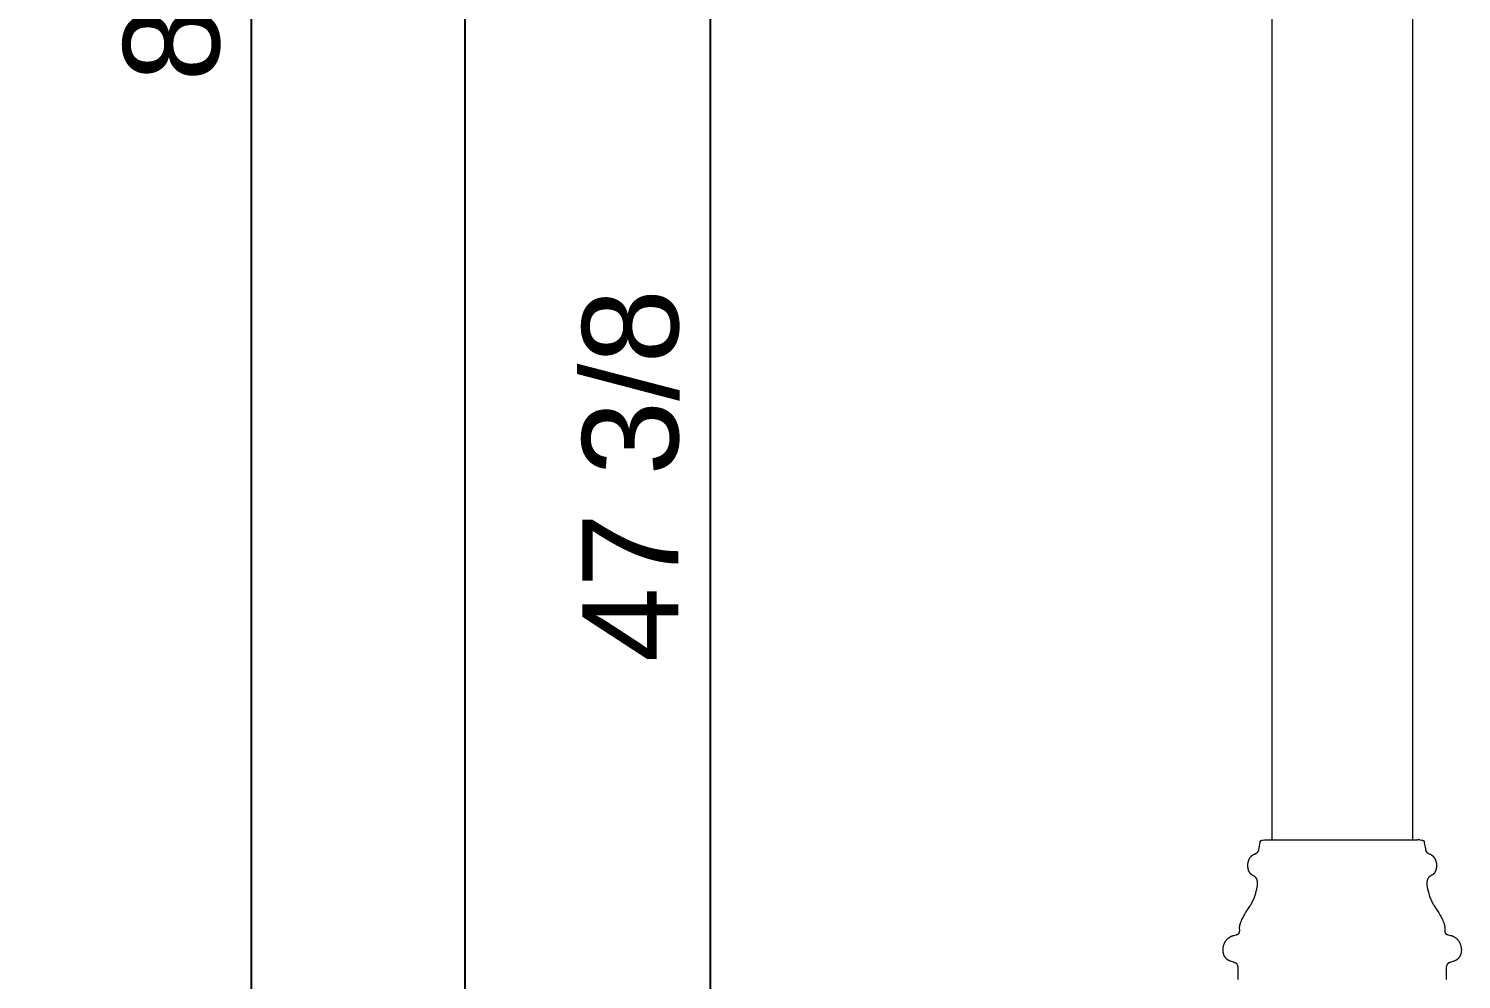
# Model space of a CAD drawing. Header units: inches. Extents: x -13 to 609, y -6 to 131.
# Drawn here: x -13.13 to 11.1, y 71.59 to 87.67 of the extents above; entities that cross this region are included whole.
import ezdxf

# ---------------------------------------------------------------- set-up
doc = ezdxf.new("R2010")
doc.units = ezdxf.units.IN
doc.header["$PDSIZE"] = -1
doc.layers.add('ZANO_R', color=7, linetype='Continuous', lineweight=0)
doc.styles.add('Arial', font='arial.ttf')
doc.styles.get("Standard").update_dxf_attribs({"font": 'ARIALUNI.TTF'})
doc.dimstyles.new('amerykanie', dxfattribs={"dimtxt": 50, "dimasz": 50, "dimexe": 0.5, "dimexo": 0.5, "dimgap": 1, "dimtad": 1, "dimdec": 0, "dimzin": 0, "dimlunit": 5, "dimtxsty": 'Standard', "dimcen": 0.09, "dimclrd": 1, "dimclre": 1, "dimclrt": 1, "dimazin": 0, "dimtfac": 1, "dimtdec": 0, "dimtmove": 0, "dimatfit": 3, "dimfxl": 1, "dimtzin": 0, "dimarcsym": 1})

# ---------------------------------------------------------------- blocks, each defined once
blk = doc.blocks.new('*D424')
at = {"layer": 'Defpoints', "color": 0}
for p in [(9.357, 130.6), (-9.363, 50.527), (4.164, 50.527)]:
    blk.add_point(p, dxfattribs=at)
at = {"layer": 'ZANO_R', "color": 1, "lineweight": -2}
for p, q in [((8.857, 130.6), (-9.863, 130.6)), ((-9.363, 129.6), (-9.363, 51.527)), ((3.664, 50.527), (-9.863, 50.527))]:
    blk.add_line(p, q, dxfattribs=at)
at = {"layer": 'ZANO_R', "color": 1}
for points in [[(-9.196, 129.6), (-9.53, 129.6), (-9.363, 130.6)], [(-9.53, 51.527), (-9.196, 51.527), (-9.363, 50.527)]]:
    blk.add_solid(points, dxfattribs=at)
at = {"layer": 'ZANO_R', "color": 1, "insert": (-10.703, 90.563), "char_height": 1.625, "attachment_point": 5, "rotation": 90, "style": 'Arial'}
blk.add_mtext('80 1/16', dxfattribs=at)
blk = doc.blocks.new('*D425')
at = {"layer": 'Defpoints', "color": 0}
for p in [(9.357, 130.6), (-5.749, 56.432), (7.314, 56.432)]:
    blk.add_point(p, dxfattribs=at)
at = {"layer": 'ZANO_R', "color": 1, "lineweight": -2}
for p, q in [((8.857, 130.6), (-6.249, 130.6)), ((-5.749, 129.6), (-5.749, 57.432)), ((6.814, 56.432), (-6.249, 56.432))]:
    blk.add_line(p, q, dxfattribs=at)
at = {"layer": 'ZANO_R', "color": 1}
for points in [[(-5.583, 129.6), (-5.916, 129.6), (-5.749, 130.6)], [(-5.916, 57.432), (-5.583, 57.432), (-5.749, 56.432)]]:
    blk.add_solid(points, dxfattribs=at)
at = {"layer": 'ZANO_R', "color": 1, "insert": (-7.09, 93.516), "char_height": 1.625, "attachment_point": 5, "rotation": 90, "style": 'Arial'}
blk.add_mtext('74 3/16', dxfattribs=at)
blk = doc.blocks.new('*D430')
at = {"layer": 'Defpoints', "color": 0}
for p in [(1.211, 103.795), (-1.601, 56.432), (7.257, 56.432)]:
    blk.add_point(p, dxfattribs=at)
at = {"layer": 'ZANO_R', "color": 1, "lineweight": -2}
for p, q in [((0.711, 103.795), (-2.101, 103.795)), ((-1.601, 102.795), (-1.601, 57.432)), ((6.757, 56.432), (-2.101, 56.432))]:
    blk.add_line(p, q, dxfattribs=at)
at = {"layer": 'ZANO_R', "color": 1}
for points in [[(-1.435, 102.795), (-1.768, 102.795), (-1.601, 103.795)], [(-1.768, 57.432), (-1.435, 57.432), (-1.601, 56.432)]]:
    blk.add_solid(points, dxfattribs=at)
at = {"layer": 'ZANO_R', "color": 1, "insert": (-2.942, 80.113), "char_height": 1.625, "attachment_point": 5, "rotation": 90, "style": 'Arial'}
blk.add_mtext('47 3/8', dxfattribs=at)

msp = doc.modelspace()

# ---------------------------------------------------------------- linework, layer by layer
at = {"layer": 'ZANO_R'}
for p, q in [((7.89838, 101.39293), (7.89838, 73.95198)), ((10.2724, 101.39293), (10.2724, 73.95198)), ((7.69549, 73.89001), (7.69646, 73.89691)), ((7.69646, 73.89691), (7.6974, 73.90538)), ((7.6974, 73.90538), (7.69853, 73.91827)), ((7.69853, 73.91827), (7.69875, 73.92035)), ((7.69875, 73.92035), (7.6989, 73.9214)), ((7.6989, 73.9214), (7.69908, 73.92246)), ((7.69908, 73.92246), (7.69918, 73.92299)), ((7.69918, 73.92299), (7.6993, 73.92352)), ((7.6993, 73.92352), (7.69942, 73.92404)), ((7.69942, 73.92404), (7.69956, 73.92457)), ((7.69956, 73.92457), (7.69971, 73.9251)), ((7.69971, 73.9251), (7.69987, 73.92562)), ((7.69987, 73.92562), (7.70005, 73.92614)), ((7.70005, 73.92614), (7.70024, 73.92666)), ((7.70024, 73.92666), (7.70045, 73.92717)), ((7.70045, 73.92717), (7.70067, 73.92768)), ((7.70067, 73.92768), (7.70091, 73.92819)), ((7.70091, 73.92819), (7.70117, 73.92869)), ((7.70117, 73.92869), (7.70145, 73.92918)), ((7.70145, 73.92918), (7.7016, 73.92943)), ((7.7016, 73.92943), (7.70175, 73.92968)), ((7.70175, 73.92968), (7.7019, 73.92992)), ((7.7019, 73.92992), (7.70207, 73.93016)), ((7.70207, 73.93016), (7.70223, 73.9304)), ((7.70223, 73.9304), (7.70241, 73.93064)), ((7.70241, 73.93064), (7.70258, 73.93088)), ((7.70258, 73.93088), (7.70277, 73.93111)), ((7.70277, 73.93111), (7.70296, 73.93134)), ((7.70296, 73.93134), (7.70315, 73.93157)), ((7.70315, 73.93157), (7.70335, 73.9318)), ((7.70335, 73.9318), (7.70356, 73.93203)), ((7.70356, 73.93203), (7.70377, 73.93226)), ((7.70377, 73.93226), (7.70399, 73.93248)), ((7.70399, 73.93248), (7.70432, 73.9328)), ((7.70432, 73.9328), (7.70466, 73.93311)), ((7.70466, 73.93311), (7.70502, 73.93342)), ((7.70502, 73.93342), (7.70539, 73.93373)), ((7.70539, 73.93373), (7.70577, 73.93403)), ((7.70577, 73.93403), (7.70617, 73.93432)), ((7.70617, 73.93432), (7.70657, 73.93461)), ((7.70657, 73.93461), (7.70699, 73.9349)), ((7.70699, 73.9349), (7.70742, 73.93518)), ((7.70742, 73.93518), (7.70786, 73.93546)), ((7.70786, 73.93546), (7.70877, 73.93601)), ((7.70877, 73.93601), (7.70972, 73.93653)), ((7.70972, 73.93653), (7.7107, 73.93704)), ((7.7107, 73.93704), (7.71172, 73.93753)), ((7.71172, 73.93753), (7.71276, 73.93801)), ((7.71276, 73.93801), (7.71383, 73.93847)), ((7.71383, 73.93847), (7.71492, 73.93892)), ((7.71492, 73.93892), (7.71715, 73.93976)), ((7.71715, 73.93976), (7.71943, 73.94054)), ((7.71943, 73.94054), (7.72173, 73.94127)), ((7.72173, 73.94127), (7.72402, 73.94193)), ((7.72402, 73.94193), (7.72849, 73.94311)), ((7.72849, 73.94311), (7.7362, 73.94486)), ((7.7362, 73.94486), (7.77332, 73.95198)), ((7.77338, 73.95198), (7.77332, 73.95198)), ((7.77332, 73.95198), (7.77336, 73.95198)), ((7.77336, 73.95198), (7.77375, 73.95198)), ((7.77375, 73.95198), (7.77581, 73.95198)), ((7.77581, 73.95198), (7.78548, 73.95198)), ((7.78548, 73.95198), (7.83099, 73.95198)), ((7.83099, 73.95198), (8.05542, 73.95198)), ((8.05542, 73.95198), (9.04101, 73.95198)), ((9.04101, 73.95198), (10.35859, 73.95198)), ((10.3874, 73.95198), (10.35869, 73.95198)), ((10.39519, 73.95198), (10.3874, 73.95198)), ((10.39705, 73.95198), (10.39519, 73.95198)), ((10.39742, 73.95198), (10.39705, 73.95198)), ((10.39739, 73.95198), (10.39745, 73.95198)), ((10.39745, 73.95198), (10.39742, 73.95198)), ((10.39745, 73.95198), (10.43458, 73.94486)), ((10.39745, 73.95198), (10.39745, 73.95198)), ((10.39745, 73.95198), (10.39745, 73.95198)), ((10.39745, 73.95198), (10.39745, 73.95198)), ((10.43458, 73.94486), (10.44229, 73.94311)), ((10.44229, 73.94311), (10.44676, 73.94193)), ((10.44676, 73.94193), (10.44905, 73.94127)), ((10.44905, 73.94127), (10.45135, 73.94054)), ((10.45135, 73.94054), (10.45363, 73.93976)), ((10.45363, 73.93976), (10.45586, 73.93892)), ((10.45586, 73.93892), (10.45695, 73.93847)), ((10.45695, 73.93847), (10.45801, 73.93801)), ((10.45801, 73.93801), (10.45906, 73.93753)), ((10.45906, 73.93753), (10.46007, 73.93704)), ((10.46007, 73.93704), (10.46106, 73.93653)), ((10.46106, 73.93653), (10.462, 73.93601)), ((10.462, 73.93601), (10.46292, 73.93546)), ((10.46292, 73.93546), (10.46336, 73.93518)), ((10.46336, 73.93518), (10.46378, 73.9349)), ((10.46378, 73.9349), (10.4642, 73.93461)), ((10.4642, 73.93461), (10.46461, 73.93432)), ((10.46461, 73.93432), (10.465, 73.93403)), ((10.465, 73.93403), (10.46539, 73.93373)), ((10.46539, 73.93373), (10.46576, 73.93342)), ((10.46576, 73.93342), (10.46611, 73.93311)), ((10.46611, 73.93311), (10.46645, 73.9328)), ((10.46645, 73.9328), (10.46678, 73.93248)), ((10.46678, 73.93248), (10.467, 73.93226)), ((10.467, 73.93226), (10.46722, 73.93203)), ((10.46722, 73.93203), (10.46742, 73.9318)), ((10.46742, 73.9318), (10.46762, 73.93157)), ((10.46762, 73.93157), (10.46782, 73.93134)), ((10.46782, 73.93134), (10.46801, 73.93111)), ((10.46801, 73.93111), (10.46819, 73.93088)), ((10.46819, 73.93088), (10.46837, 73.93064)), ((10.46837, 73.93064), (10.46854, 73.9304)), ((10.46854, 73.9304), (10.46871, 73.93016)), ((10.46871, 73.93016), (10.46887, 73.92992)), ((10.46887, 73.92992), (10.46903, 73.92968)), ((10.46903, 73.92968), (10.46918, 73.92943)), ((10.46918, 73.92943), (10.46933, 73.92918)), ((10.46933, 73.92918), (10.46961, 73.92869)), ((10.46961, 73.92869), (10.46987, 73.92819)), ((10.46987, 73.92819), (10.47011, 73.92768)), ((10.47011, 73.92768), (10.47033, 73.92717)), ((10.47033, 73.92717), (10.47054, 73.92666)), ((10.47054, 73.92666), (10.47073, 73.92614)), ((10.47073, 73.92614), (10.47091, 73.92562)), ((10.47091, 73.92562), (10.47107, 73.9251)), ((10.47107, 73.9251), (10.47122, 73.92457)), ((10.47122, 73.92457), (10.47136, 73.92404)), ((10.47136, 73.92404), (10.47148, 73.92352)), ((10.47148, 73.92352), (10.47159, 73.92299)), ((10.47159, 73.92299), (10.4717, 73.92246)), ((10.4717, 73.92246), (10.47188, 73.9214)), ((10.47188, 73.9214), (10.47202, 73.92035)), ((10.47202, 73.92035), (10.47224, 73.91827)), ((10.47224, 73.91827), (10.47338, 73.90538)), ((10.47338, 73.90538), (10.47432, 73.89691)), ((10.47432, 73.89691), (10.47529, 73.89001)), ((7.52928, 73.64955), (7.5327, 73.65439)), ((7.5327, 73.65439), (7.53627, 73.65911)), ((7.53627, 73.65911), (7.53998, 73.6637)), ((7.53998, 73.6637), (7.54384, 73.66814)), ((7.54384, 73.66814), (7.54583, 73.67031)), ((7.54583, 73.67031), (7.54785, 73.67245)), ((7.54785, 73.67245), (7.54991, 73.67454)), ((7.54991, 73.67454), (7.552, 73.6766)), ((7.552, 73.6766), (7.55413, 73.67862)), ((7.55413, 73.67862), (7.5563, 73.68059)), ((7.5563, 73.68059), (7.5585, 73.68253)), ((7.5585, 73.68253), (7.56074, 73.68443)), ((7.56074, 73.68443), (7.56302, 73.68629)), ((7.56302, 73.68629), (7.56534, 73.6881)), ((7.56534, 73.6881), (7.5688, 73.69068)), ((7.5688, 73.69068), (7.57232, 73.69317)), ((7.57232, 73.69317), (7.5759, 73.69557)), ((7.5759, 73.69557), (7.57952, 73.69789)), ((7.57952, 73.69789), (7.58317, 73.70012)), ((7.58317, 73.70012), (7.58683, 73.70228)), ((7.58683, 73.70228), (7.59415, 73.70636)), ((7.59415, 73.70636), (7.60139, 73.71017)), ((7.60139, 73.71017), (7.62893, 73.72371)), ((7.62893, 73.72371), (7.63558, 73.72713)), ((7.63558, 73.72713), (7.63864, 73.72879)), ((7.63864, 73.72879), (7.64154, 73.73044)), ((7.64154, 73.73044), (7.64427, 73.73208)), ((7.64427, 73.73208), (7.64686, 73.73374)), ((7.64686, 73.73374), (7.6481, 73.73457)), ((7.6481, 73.73457), (7.6493, 73.73541)), ((7.6493, 73.73541), (7.65047, 73.73626)), ((7.65047, 73.73626), (7.6516, 73.73713)), ((7.6516, 73.73713), (7.6527, 73.738)), ((7.6527, 73.738), (7.65377, 73.73889)), ((7.65377, 73.73889), (7.65481, 73.73979)), ((7.65481, 73.73979), (7.65582, 73.74071)), ((7.65582, 73.74071), (7.6568, 73.74165)), ((7.6568, 73.74165), (7.65775, 73.74261)), ((7.65775, 73.74261), (7.65868, 73.74359)), ((7.65868, 73.74359), (7.65957, 73.7446)), ((7.65957, 73.7446), (7.66044, 73.74563)), ((7.66044, 73.74563), (7.66129, 73.74669)), ((7.66129, 73.74669), (7.66211, 73.74777)), ((7.66211, 73.74777), (7.66291, 73.74889)), ((7.66291, 73.74889), (7.66369, 73.75003)), ((7.66369, 73.75003), (7.66444, 73.75121)), ((7.66444, 73.75121), (7.66517, 73.75243)), ((7.66517, 73.75243), (7.66589, 73.75368)), ((7.66589, 73.75368), (7.66659, 73.75497)), ((7.66659, 73.75497), (7.66726, 73.7563)), ((7.66726, 73.7563), (7.66792, 73.75767)), ((7.66792, 73.75767), (7.66857, 73.75908)), ((7.66857, 73.75908), (7.6692, 73.76054)), ((7.6692, 73.76054), (7.66981, 73.76204)), ((7.66981, 73.76204), (7.67041, 73.7636)), ((7.67041, 73.7636), (7.671, 73.7652)), ((7.671, 73.7652), (7.67214, 73.76855)), ((7.67214, 73.76855), (7.67324, 73.77213)), ((7.67324, 73.77213), (7.6743, 73.77593)), ((7.6743, 73.77593), (7.67534, 73.77998)), ((7.67534, 73.77998), (7.67737, 73.78885)), ((7.67737, 73.78885), (7.67936, 73.79884)), ((7.67936, 73.79884), (7.68798, 73.84964)), ((7.68798, 73.84964), (7.69442, 73.88383)), ((7.69442, 73.88383), (7.69549, 73.89001)), ((10.47529, 73.89001), (10.47635, 73.88383)), ((10.47635, 73.88383), (10.4828, 73.84964)), ((10.4828, 73.84964), (10.49178, 73.79684)), ((10.49178, 73.79684), (10.49323, 73.7896)), ((10.49323, 73.7896), (10.49489, 73.78222)), ((10.49489, 73.78222), (10.49581, 73.77854)), ((10.49581, 73.77854), (10.49678, 73.77491)), ((10.49678, 73.77491), (10.49781, 73.77134)), ((10.49781, 73.77134), (10.4989, 73.76787)), ((10.4989, 73.76787), (10.50006, 73.76451)), ((10.50006, 73.76451), (10.50067, 73.76288)), ((10.50067, 73.76288), (10.50129, 73.7613)), ((10.50129, 73.7613), (10.50193, 73.75975)), ((10.50193, 73.75975), (10.50259, 73.75825)), ((10.50259, 73.75825), (10.50327, 73.75681)), ((10.50327, 73.75681), (10.50396, 73.75541)), ((10.50396, 73.75541), (10.50489, 73.75367)), ((10.50489, 73.75367), (10.50586, 73.75199)), ((10.50586, 73.75199), (10.50686, 73.75039)), ((10.50686, 73.75039), (10.50737, 73.74961)), ((10.50737, 73.74961), (10.5079, 73.74884)), ((10.5079, 73.74884), (10.50843, 73.74809)), ((10.50843, 73.74809), (10.50897, 73.74736)), ((10.50897, 73.74736), (10.50953, 73.74663)), ((10.50953, 73.74663), (10.51009, 73.74593)), ((10.51009, 73.74593), (10.51067, 73.74523)), ((10.51067, 73.74523), (10.51125, 73.74454)), ((10.51125, 73.74454), (10.51185, 73.74387)), ((10.51185, 73.74387), (10.51246, 73.74321)), ((10.51246, 73.74321), (10.51371, 73.74192)), ((10.51371, 73.74192), (10.51501, 73.74066)), ((10.51501, 73.74066), (10.51636, 73.73945)), ((10.51636, 73.73945), (10.51776, 73.73826)), ((10.51776, 73.73826), (10.51921, 73.7371)), ((10.51921, 73.7371), (10.52072, 73.73596)), ((10.52072, 73.73596), (10.52229, 73.73484)), ((10.52229, 73.73484), (10.52392, 73.73374)), ((10.52392, 73.73374), (10.52678, 73.73192)), ((10.52678, 73.73192), (10.52982, 73.73011)), ((10.52982, 73.73011), (10.533, 73.72833)), ((10.533, 73.72833), (10.53626, 73.72657)), ((10.53626, 73.72657), (10.56939, 73.71017)), ((10.56939, 73.71017), (10.57662, 73.70636)), ((10.57662, 73.70636), (10.58395, 73.70228)), ((10.58395, 73.70228), (10.58761, 73.70012)), ((10.58761, 73.70012), (10.59126, 73.69789)), ((10.59126, 73.69789), (10.59488, 73.69557)), ((10.59488, 73.69557), (10.59846, 73.69317)), ((10.59846, 73.69317), (10.60198, 73.69068)), ((10.60198, 73.69068), (10.60544, 73.6881)), ((10.60544, 73.6881), (10.60775, 73.68629)), ((10.60775, 73.68629), (10.61003, 73.68443)), ((10.61003, 73.68443), (10.61227, 73.68253)), ((10.61227, 73.68253), (10.61448, 73.68059)), ((10.61448, 73.68059), (10.61665, 73.67862)), ((10.61665, 73.67862), (10.61878, 73.6766)), ((10.61878, 73.6766), (10.62087, 73.67454)), ((10.62087, 73.67454), (10.62293, 73.67245)), ((10.62293, 73.67245), (10.62495, 73.67031)), ((10.62495, 73.67031), (10.62693, 73.66814)), ((10.62693, 73.66814), (10.63079, 73.6637)), ((10.63079, 73.6637), (10.63451, 73.65911)), ((10.63451, 73.65911), (10.63807, 73.65439)), ((10.63807, 73.65439), (10.64149, 73.64955)), ((7.49029, 73.51645), (7.49043, 73.52261)), ((7.4903, 73.5103), (7.49029, 73.51645)), ((7.49045, 73.50416), (7.4903, 73.5103)), ((7.49043, 73.52261), (7.4907, 73.52878)), ((7.49074, 73.49805), (7.49045, 73.50416)), ((7.4907, 73.52878), (7.49111, 73.53495)), ((7.49116, 73.49197), (7.49074, 73.49805)), ((7.49111, 73.53495), (7.49167, 73.54112)), ((7.49173, 73.48592), (7.49116, 73.49197)), ((7.49167, 73.54112), (7.49236, 73.54727)), ((7.49244, 73.47992), (7.49173, 73.48592)), ((7.49236, 73.54727), (7.4932, 73.55341)), ((7.49328, 73.47396), (7.49244, 73.47992)), ((7.4932, 73.55341), (7.49418, 73.55953)), ((7.49426, 73.46805), (7.49328, 73.47396)), ((7.49418, 73.55953), (7.4953, 73.56561)), ((7.49539, 73.4622), (7.49426, 73.46805)), ((7.4953, 73.56561), (7.49656, 73.57166)), ((7.49665, 73.45641), (7.49539, 73.4622)), ((7.49656, 73.57166), (7.49797, 73.57768)), ((7.49804, 73.4507), (7.49665, 73.45641)), ((7.49797, 73.57768), (7.49951, 73.58364)), ((7.49958, 73.44506), (7.49804, 73.4507)), ((7.49951, 73.58364), (7.5012, 73.58956)), ((7.50125, 73.4395), (7.49958, 73.44506)), ((7.5012, 73.58956), (7.50304, 73.59541)), ((7.50306, 73.43403), (7.50125, 73.4395)), ((7.50304, 73.59541), (7.50501, 73.60121)), ((7.50501, 73.42865), (7.50306, 73.43403)), ((7.50501, 73.60121), (7.50713, 73.60693)), ((7.5071, 73.42337), (7.50501, 73.42865)), ((7.50932, 73.41819), (7.5071, 73.42337)), ((7.50713, 73.60693), (7.5094, 73.61258)), ((7.51167, 73.41312), (7.50932, 73.41819)), ((7.5094, 73.61258), (7.5118, 73.61815)), ((7.51417, 73.40817), (7.51167, 73.41312)), ((7.5118, 73.61815), (7.51436, 73.62363)), ((7.5168, 73.40335), (7.51417, 73.40817)), ((7.51436, 73.62363), (7.51705, 73.62902)), ((7.51705, 73.62902), (7.51989, 73.63432)), ((7.51989, 73.63432), (7.52288, 73.63951)), ((7.52288, 73.63951), (7.52601, 73.64459)), ((7.52601, 73.64459), (7.52928, 73.64955)), ((10.64149, 73.64955), (10.64477, 73.64459)), ((10.64477, 73.64459), (10.6479, 73.63951)), ((10.6479, 73.63951), (10.65088, 73.63432)), ((10.65088, 73.63432), (10.65372, 73.62902)), ((10.65372, 73.62902), (10.65642, 73.62363)), ((10.65661, 73.40817), (10.65398, 73.40335)), ((10.65642, 73.62363), (10.65897, 73.61815)), ((10.6591, 73.41312), (10.65661, 73.40817)), ((10.65897, 73.61815), (10.66138, 73.61258)), ((10.66146, 73.41819), (10.6591, 73.41312)), ((10.66138, 73.61258), (10.66364, 73.60693)), ((10.66368, 73.42337), (10.66146, 73.41819)), ((10.66364, 73.60693), (10.66576, 73.60121)), ((10.66576, 73.42865), (10.66368, 73.42337)), ((10.66576, 73.60121), (10.66774, 73.59541)), ((10.66771, 73.43403), (10.66576, 73.42865)), ((10.66952, 73.4395), (10.66771, 73.43403)), ((10.66774, 73.59541), (10.66957, 73.58956)), ((10.6712, 73.44506), (10.66952, 73.4395)), ((10.66957, 73.58956), (10.67126, 73.58364)), ((10.67273, 73.4507), (10.6712, 73.44506)), ((10.67126, 73.58364), (10.67281, 73.57768)), ((10.67413, 73.45641), (10.67273, 73.4507)), ((10.67281, 73.57768), (10.67422, 73.57166)), ((10.67539, 73.4622), (10.67413, 73.45641)), ((10.67422, 73.57166), (10.67548, 73.56561)), ((10.67651, 73.46805), (10.67539, 73.4622)), ((10.67548, 73.56561), (10.6766, 73.55953)), ((10.67749, 73.47396), (10.67651, 73.46805)), ((10.6766, 73.55953), (10.67758, 73.55341)), ((10.67834, 73.47992), (10.67749, 73.47396)), ((10.67758, 73.55341), (10.67841, 73.54727)), ((10.67905, 73.48592), (10.67834, 73.47992)), ((10.67841, 73.54727), (10.67911, 73.54112)), ((10.67961, 73.49197), (10.67905, 73.48592)), ((10.67911, 73.54112), (10.67966, 73.53495)), ((10.68004, 73.49805), (10.67961, 73.49197)), ((10.67966, 73.53495), (10.68008, 73.52878)), ((10.68033, 73.50416), (10.68004, 73.49805)), ((10.68008, 73.52878), (10.68035, 73.52261)), ((10.68047, 73.5103), (10.68033, 73.50416)), ((10.68035, 73.52261), (10.68048, 73.51645)), ((10.68048, 73.51645), (10.68047, 73.5103)), ((7.51956, 73.39864), (7.5168, 73.40335)), ((7.52246, 73.39408), (7.51956, 73.39864)), ((7.52397, 73.39184), (7.52246, 73.39408)), ((7.5255, 73.38965), (7.52397, 73.39184)), ((7.52707, 73.38749), (7.5255, 73.38965)), ((7.52867, 73.38536), (7.52707, 73.38749)), ((7.53031, 73.38328), (7.52867, 73.38536)), ((7.53198, 73.38123), (7.53031, 73.38328)), ((7.53368, 73.37922), (7.53198, 73.38123)), ((7.53542, 73.37725), (7.53368, 73.37922)), ((7.53719, 73.37532), (7.53542, 73.37725)), ((7.53899, 73.37344), (7.53719, 73.37532)), ((7.54083, 73.37159), (7.53899, 73.37344)), ((7.5427, 73.36979), (7.54083, 73.37159)), ((7.54461, 73.36803), (7.5427, 73.36979)), ((7.54654, 73.36632), (7.54461, 73.36803)), ((7.54852, 73.36465), (7.54654, 73.36632)), ((7.55052, 73.36302), (7.54852, 73.36465)), ((7.55256, 73.36144), (7.55052, 73.36302)), ((7.55463, 73.35991), (7.55256, 73.36144)), ((7.55673, 73.35843), (7.55463, 73.35991)), ((7.55887, 73.35699), (7.55673, 73.35843)), ((7.56174, 73.35518), (7.55887, 73.35699)), ((7.56465, 73.35344), (7.56174, 73.35518)), ((7.5676, 73.35176), (7.56465, 73.35344)), ((7.57058, 73.35014), (7.5676, 73.35176)), ((7.58864, 73.34091), (7.57058, 73.35014)), ((7.59451, 73.33777), (7.58864, 73.34091)), ((7.59738, 73.33615), (7.59451, 73.33777)), ((7.60019, 73.33446), (7.59738, 73.33615)), ((7.60294, 73.33272), (7.60019, 73.33446)), ((7.60561, 73.3309), (7.60294, 73.33272)), ((7.60686, 73.32999), (7.60561, 73.3309)), ((7.6081, 73.32907), (7.60686, 73.32999)), ((7.61051, 73.32716), (7.6081, 73.32907)), ((7.61285, 73.32518), (7.61051, 73.32716)), ((7.61511, 73.32313), (7.61285, 73.32518)), ((7.6173, 73.32101), (7.61511, 73.32313)), ((7.61942, 73.31882), (7.6173, 73.32101)), ((7.62147, 73.31657), (7.61942, 73.31882)), ((7.62344, 73.31425), (7.62147, 73.31657)), ((7.62534, 73.31188), (7.62344, 73.31425)), ((7.62718, 73.30944), (7.62534, 73.31188)), ((7.62895, 73.30695), (7.62718, 73.30944)), ((7.63065, 73.30441), (7.62895, 73.30695)), ((7.63228, 73.30181), (7.63065, 73.30441)), ((7.63384, 73.29917), (7.63228, 73.30181)), ((7.63534, 73.29648), (7.63384, 73.29917)), ((7.63678, 73.29375), (7.63534, 73.29648)), ((7.63815, 73.29098), (7.63678, 73.29375)), ((7.63946, 73.28817), (7.63815, 73.29098)), ((7.6407, 73.28532), (7.63946, 73.28817)), ((7.64189, 73.28243), (7.6407, 73.28532)), ((7.64301, 73.27952), (7.64189, 73.28243)), ((7.64408, 73.27658), (7.64301, 73.27952)), ((7.64509, 73.27361), (7.64408, 73.27658)), ((7.64603, 73.27061), (7.64509, 73.27361)), ((7.64692, 73.26759), (7.64603, 73.27061)), ((7.64776, 73.26456), (7.64692, 73.26759)), ((7.64853, 73.2615), (7.64776, 73.26456)), ((7.64926, 73.25843), (7.64853, 73.2615)), ((7.65054, 73.25226), (7.64926, 73.25843)), ((7.6499, 73.16255), (7.65111, 73.17075)), ((7.65162, 73.24605), (7.65054, 73.25226)), ((7.65111, 73.17075), (7.65214, 73.17901)), ((7.65223, 73.24186), (7.65162, 73.24605)), ((7.65214, 73.17901), (7.65298, 73.18731)), ((7.65275, 73.23766), (7.65223, 73.24186)), ((7.65318, 73.23345), (7.65275, 73.23766)), ((7.65298, 73.18731), (7.65361, 73.19566)), ((7.65353, 73.22925), (7.65318, 73.23345)), ((7.65379, 73.22504), (7.65353, 73.22925)), ((7.65361, 73.19566), (7.654, 73.20403)), ((7.65398, 73.22084), (7.65379, 73.22504)), ((7.65413, 73.21243), (7.65398, 73.22084)), ((7.654, 73.20403), (7.65413, 73.21243)), ((10.5168, 73.22084), (10.51665, 73.21243)), ((10.51665, 73.21243), (10.51678, 73.20403)), ((10.51678, 73.20403), (10.51717, 73.19566)), ((10.51698, 73.22504), (10.5168, 73.22084)), ((10.51725, 73.22925), (10.51698, 73.22504)), ((10.51717, 73.19566), (10.51779, 73.18731)), ((10.5176, 73.23345), (10.51725, 73.22925)), ((10.51803, 73.23766), (10.5176, 73.23345)), ((10.51779, 73.18731), (10.51864, 73.17901)), ((10.51855, 73.24186), (10.51803, 73.23766)), ((10.51916, 73.24605), (10.51855, 73.24186)), ((10.51864, 73.17901), (10.51967, 73.17075)), ((10.52023, 73.25226), (10.51916, 73.24605)), ((10.51967, 73.17075), (10.52087, 73.16255)), ((10.52152, 73.25843), (10.52023, 73.25226)), ((10.52224, 73.2615), (10.52152, 73.25843)), ((10.52302, 73.26456), (10.52224, 73.2615)), ((10.52385, 73.26759), (10.52302, 73.26456)), ((10.52474, 73.27061), (10.52385, 73.26759)), ((10.52569, 73.27361), (10.52474, 73.27061)), ((10.5267, 73.27658), (10.52569, 73.27361)), ((10.52776, 73.27952), (10.5267, 73.27658)), ((10.52889, 73.28243), (10.52776, 73.27952)), ((10.53007, 73.28532), (10.52889, 73.28243)), ((10.53132, 73.28817), (10.53007, 73.28532)), ((10.53263, 73.29098), (10.53132, 73.28817)), ((10.534, 73.29375), (10.53263, 73.29098)), ((10.53543, 73.29648), (10.534, 73.29375)), ((10.53693, 73.29917), (10.53543, 73.29648)), ((10.5385, 73.30181), (10.53693, 73.29917)), ((10.54013, 73.30441), (10.5385, 73.30181)), ((10.54183, 73.30695), (10.54013, 73.30441)), ((10.5436, 73.30944), (10.54183, 73.30695)), ((10.54543, 73.31188), (10.5436, 73.30944)), ((10.54734, 73.31425), (10.54543, 73.31188)), ((10.54931, 73.31657), (10.54734, 73.31425)), ((10.55136, 73.31882), (10.54931, 73.31657)), ((10.55347, 73.32101), (10.55136, 73.31882)), ((10.55566, 73.32313), (10.55347, 73.32101)), ((10.55793, 73.32518), (10.55566, 73.32313)), ((10.56027, 73.32716), (10.55793, 73.32518)), ((10.56268, 73.32907), (10.56027, 73.32716)), ((10.56391, 73.32999), (10.56268, 73.32907)), ((10.56517, 73.3309), (10.56391, 73.32999)), ((10.56784, 73.33272), (10.56517, 73.3309)), ((10.57058, 73.33446), (10.56784, 73.33272)), ((10.5734, 73.33615), (10.57058, 73.33446)), ((10.57626, 73.33777), (10.5734, 73.33615)), ((10.58213, 73.34091), (10.57626, 73.33777)), ((10.60019, 73.35014), (10.58213, 73.34091)), ((10.60318, 73.35176), (10.60019, 73.35014)), ((10.60613, 73.35344), (10.60318, 73.35176)), ((10.60904, 73.35518), (10.60613, 73.35344)), ((10.6119, 73.35699), (10.60904, 73.35518)), ((10.61404, 73.35843), (10.6119, 73.35699)), ((10.61615, 73.35991), (10.61404, 73.35843)), ((10.61822, 73.36144), (10.61615, 73.35991)), ((10.62026, 73.36302), (10.61822, 73.36144)), ((10.62226, 73.36465), (10.62026, 73.36302)), ((10.62423, 73.36632), (10.62226, 73.36465)), ((10.62617, 73.36803), (10.62423, 73.36632)), ((10.62808, 73.36979), (10.62617, 73.36803)), ((10.62995, 73.37159), (10.62808, 73.36979)), ((10.63178, 73.37344), (10.62995, 73.37159)), ((10.63359, 73.37532), (10.63178, 73.37344)), ((10.63536, 73.37725), (10.63359, 73.37532)), ((10.6371, 73.37922), (10.63536, 73.37725)), ((10.6388, 73.38123), (10.6371, 73.37922)), ((10.64047, 73.38328), (10.6388, 73.38123)), ((10.64211, 73.38536), (10.64047, 73.38328)), ((10.64371, 73.38749), (10.64211, 73.38536)), ((10.64528, 73.38965), (10.64371, 73.38749)), ((10.64681, 73.39184), (10.64528, 73.38965)), ((10.64831, 73.39408), (10.64681, 73.39184)), ((10.65121, 73.39864), (10.64831, 73.39408)), ((10.65398, 73.40335), (10.65121, 73.39864)), ((7.57498, 72.91689), (7.58212, 72.93276)), ((7.58212, 72.93276), (7.58889, 72.94871)), ((7.58889, 72.94871), (7.5953, 72.96475)), ((7.5953, 72.96475), (7.60138, 72.9809)), ((7.60138, 72.9809), (7.60715, 72.99716)), ((7.60715, 72.99716), (7.61262, 73.01355)), ((7.61262, 73.01355), (7.62276, 73.04673)), ((7.62276, 73.04673), (7.63196, 73.08054)), ((7.63196, 73.08054), (7.64038, 73.11507)), ((7.64038, 73.11507), (7.64384, 73.13051)), ((7.64384, 73.13051), (7.64708, 73.14637)), ((7.64708, 73.14637), (7.6499, 73.16255)), ((10.52087, 73.16255), (10.5237, 73.14637)), ((10.5237, 73.14637), (10.52693, 73.13051)), ((10.52693, 73.13051), (10.5304, 73.11507)), ((10.5304, 73.11507), (10.53882, 73.08054)), ((10.53882, 73.08054), (10.54802, 73.04673)), ((10.54802, 73.04673), (10.55815, 73.01355)), ((10.55815, 73.01355), (10.56363, 72.99716)), ((10.56363, 72.99716), (10.56939, 72.9809)), ((10.56939, 72.9809), (10.57547, 72.96475)), ((10.57547, 72.96475), (10.58189, 72.94871)), ((10.58189, 72.94871), (10.58866, 72.93276)), ((10.58866, 72.93276), (10.5958, 72.91689)), ((7.42285, 72.66539), (7.43203, 72.68149)), ((7.43203, 72.68149), (7.45172, 72.71392)), ((7.45172, 72.71392), (7.52029, 72.81806)), ((7.52029, 72.81806), (7.53138, 72.83578)), ((7.53138, 72.83578), (7.54227, 72.85403)), ((7.54227, 72.85403), (7.5511, 72.86967)), ((7.5511, 72.86967), (7.55949, 72.88536)), ((7.55949, 72.88536), (7.56744, 72.90109)), ((7.56744, 72.90109), (7.57498, 72.91689)), ((10.5958, 72.91689), (10.60334, 72.90109)), ((10.60334, 72.90109), (10.61129, 72.88536)), ((10.61129, 72.88536), (10.61967, 72.86967)), ((10.61967, 72.86967), (10.62851, 72.85403)), ((10.62851, 72.85403), (10.6394, 72.83578)), ((10.6394, 72.83578), (10.65049, 72.81806)), ((10.65049, 72.81806), (10.71906, 72.71392)), ((10.71906, 72.71392), (10.73874, 72.68149)), ((10.73874, 72.68149), (10.74793, 72.66539)), ((7.35124, 72.46693), (7.35135, 72.47219)), ((7.3513, 72.45638), (7.35124, 72.46693)), ((7.3523, 72.4211), (7.3513, 72.45638)), ((7.35135, 72.47219), (7.35158, 72.47747)), ((7.35158, 72.47747), (7.35195, 72.48277)), ((7.35195, 72.48277), (7.35248, 72.4881)), ((7.35248, 72.4881), (7.35326, 72.494)), ((7.35326, 72.494), (7.35425, 72.49994)), ((7.35425, 72.49994), (7.35542, 72.50591)), ((7.35542, 72.50591), (7.35677, 72.5119)), ((7.35677, 72.5119), (7.35828, 72.5179)), ((7.35828, 72.5179), (7.35994, 72.5239)), ((7.35994, 72.5239), (7.36174, 72.5299)), ((7.36174, 72.5299), (7.36366, 72.53589)), ((7.36366, 72.53589), (7.36781, 72.5478)), ((7.36781, 72.5478), (7.37229, 72.55956)), ((7.37229, 72.55956), (7.38182, 72.58239)), ((7.38182, 72.58239), (7.38952, 72.59963)), ((7.38952, 72.59963), (7.39743, 72.61645)), ((7.39743, 72.61645), (7.40559, 72.63296)), ((7.40559, 72.63296), (7.41405, 72.64924)), ((7.41405, 72.64924), (7.42285, 72.66539)), ((10.74793, 72.66539), (10.75672, 72.64924)), ((10.75672, 72.64924), (10.76518, 72.63296)), ((10.76518, 72.63296), (10.77335, 72.61645)), ((10.77335, 72.61645), (10.78126, 72.59963)), ((10.78126, 72.59963), (10.78896, 72.58239)), ((10.78896, 72.58239), (10.79848, 72.55956)), ((10.79848, 72.55956), (10.80297, 72.5478)), ((10.80297, 72.5478), (10.80712, 72.53589)), ((10.80712, 72.53589), (10.80904, 72.5299)), ((10.80904, 72.5299), (10.81083, 72.5239)), ((10.81083, 72.5239), (10.81249, 72.5179)), ((10.81249, 72.5179), (10.81401, 72.5119)), ((10.81401, 72.5119), (10.81535, 72.50591)), ((10.81535, 72.50591), (10.81653, 72.49994)), ((10.81653, 72.49994), (10.81751, 72.494)), ((10.81751, 72.494), (10.81829, 72.4881)), ((10.81829, 72.4881), (10.81882, 72.48277)), ((10.81947, 72.45638), (10.81848, 72.4211)), ((10.81882, 72.48277), (10.81919, 72.47747)), ((10.81919, 72.47747), (10.81942, 72.47219)), ((10.81942, 72.47219), (10.81953, 72.46693)), ((10.81953, 72.46693), (10.81947, 72.45638)), ((7.09054, 72.19115), (7.09374, 72.19865)), ((7.09374, 72.19865), (7.09717, 72.20605)), ((7.09717, 72.20605), (7.10084, 72.21336)), ((7.10084, 72.21336), (7.10475, 72.22056)), ((7.10475, 72.22056), (7.1089, 72.22765)), ((7.1089, 72.22765), (7.11329, 72.2346)), ((7.11329, 72.2346), (7.11792, 72.24143)), ((7.11792, 72.24143), (7.12279, 72.24811)), ((7.12279, 72.24811), (7.1279, 72.25463)), ((7.1279, 72.25463), (7.13054, 72.25783)), ((7.13054, 72.25783), (7.13325, 72.261)), ((7.13325, 72.261), (7.13602, 72.26411)), ((7.13602, 72.26411), (7.13885, 72.26719)), ((7.13885, 72.26719), (7.14174, 72.27022)), ((7.14174, 72.27022), (7.14469, 72.2732)), ((7.14469, 72.2732), (7.1477, 72.27614)), ((7.1477, 72.27614), (7.15077, 72.27903)), ((7.15077, 72.27903), (7.1539, 72.28187)), ((7.1539, 72.28187), (7.1571, 72.28466)), ((7.1571, 72.28466), (7.16035, 72.2874)), ((7.16035, 72.2874), (7.16367, 72.29008)), ((7.16367, 72.29008), (7.16705, 72.29272)), ((7.16705, 72.29272), (7.17049, 72.29529)), ((7.17049, 72.29529), (7.17399, 72.29781)), ((7.17399, 72.29781), (7.17755, 72.30028)), ((7.17755, 72.30028), (7.18117, 72.30268)), ((7.18117, 72.30268), (7.18486, 72.30503)), ((7.18486, 72.30503), (7.1886, 72.30732)), ((7.1886, 72.30732), (7.19241, 72.30954)), ((7.19241, 72.30954), (7.19628, 72.3117)), ((7.19628, 72.3117), (7.20022, 72.3138)), ((7.20022, 72.3138), (7.20421, 72.31584)), ((7.20421, 72.31584), (7.20827, 72.3178)), ((7.20827, 72.3178), (7.21239, 72.3197)), ((7.21239, 72.3197), (7.21657, 72.32154)), ((7.21657, 72.32154), (7.22081, 72.3233)), ((7.22081, 72.3233), (7.22512, 72.32499)), ((7.22512, 72.32499), (7.22949, 72.32662)), ((7.22949, 72.32662), (7.23392, 72.32816)), ((7.23392, 72.32816), (7.23841, 72.32964)), ((7.23841, 72.32964), (7.24297, 72.33104)), ((7.24297, 72.33104), (7.24824, 72.33255)), ((7.24824, 72.33255), (7.25355, 72.33397)), ((7.25355, 72.33397), (7.29457, 72.34391)), ((7.29457, 72.34391), (7.29927, 72.34521)), ((7.29927, 72.34521), (7.30401, 72.34663)), ((7.30401, 72.34663), (7.30871, 72.34818)), ((7.30871, 72.34818), (7.31102, 72.34901)), ((7.31102, 72.34901), (7.31329, 72.34988)), ((7.31329, 72.34988), (7.31552, 72.35078)), ((7.31552, 72.35078), (7.31768, 72.35173)), ((7.31768, 72.35173), (7.31978, 72.35272)), ((7.31978, 72.35272), (7.3218, 72.35375)), ((7.3218, 72.35375), (7.32281, 72.3543)), ((7.32281, 72.3543), (7.3238, 72.35486)), ((7.3238, 72.35486), (7.32477, 72.35544)), ((7.32477, 72.35544), (7.32572, 72.35602)), ((7.32572, 72.35602), (7.32665, 72.35662)), ((7.32665, 72.35662), (7.32756, 72.35723)), ((7.32756, 72.35723), (7.32844, 72.35785)), ((7.32844, 72.35785), (7.3293, 72.35848)), ((7.3293, 72.35848), (7.33015, 72.35912)), ((7.33015, 72.35912), (7.33097, 72.35977)), ((7.33097, 72.35977), (7.33177, 72.36043)), ((7.33177, 72.36043), (7.33255, 72.3611)), ((7.33255, 72.3611), (7.33332, 72.36178)), ((7.33332, 72.36178), (7.33406, 72.36247)), ((7.33406, 72.36247), (7.33478, 72.36317)), ((7.33478, 72.36317), (7.33549, 72.36388)), ((7.33549, 72.36388), (7.33617, 72.3646)), ((7.33617, 72.3646), (7.33684, 72.36533)), ((7.33684, 72.36533), (7.33749, 72.36607)), ((7.33749, 72.36607), (7.33812, 72.36682)), ((7.33812, 72.36682), (7.33874, 72.36757)), ((7.33874, 72.36757), (7.33933, 72.36834)), ((7.33933, 72.36834), (7.33991, 72.36911)), ((7.33991, 72.36911), (7.34047, 72.36989)), ((7.34047, 72.36989), (7.34102, 72.37068)), ((7.34102, 72.37068), (7.34155, 72.37148)), ((7.34155, 72.37148), (7.34206, 72.37228)), ((7.34206, 72.37228), (7.34256, 72.3731)), ((7.34256, 72.3731), (7.34304, 72.37392)), ((7.34304, 72.37392), (7.3435, 72.37475)), ((7.3435, 72.37475), (7.34395, 72.37558)), ((7.34395, 72.37558), (7.34439, 72.37643)), ((7.34439, 72.37643), (7.34521, 72.37814)), ((7.34521, 72.37814), (7.34598, 72.37987)), ((7.34598, 72.37987), (7.34669, 72.38163)), ((7.34669, 72.38163), (7.34735, 72.38342)), ((7.34735, 72.38342), (7.34796, 72.38523)), ((7.34796, 72.38523), (7.34852, 72.38707)), ((7.34852, 72.38707), (7.34903, 72.38892)), ((7.34903, 72.38892), (7.3495, 72.3908)), ((7.3495, 72.3908), (7.34992, 72.3927)), ((7.34992, 72.3927), (7.3503, 72.39461)), ((7.3503, 72.39461), (7.35064, 72.39655)), ((7.35064, 72.39655), (7.35094, 72.39849)), ((7.35094, 72.39849), (7.3512, 72.40046)), ((7.3512, 72.40046), (7.35144, 72.40244)), ((7.35144, 72.40244), (7.35181, 72.40643)), ((7.35181, 72.40643), (7.3521, 72.41125)), ((7.3521, 72.41125), (7.35226, 72.41615)), ((7.35226, 72.41615), (7.3523, 72.4211)), ((10.81848, 72.4211), (10.81852, 72.41615)), ((10.81852, 72.41615), (10.81868, 72.41125)), ((10.81868, 72.41125), (10.81897, 72.40643)), ((10.81897, 72.40643), (10.81934, 72.40244)), ((10.81934, 72.40244), (10.81957, 72.40046)), ((10.81957, 72.40046), (10.81984, 72.39849)), ((10.81984, 72.39849), (10.82014, 72.39655)), ((10.82014, 72.39655), (10.82048, 72.39461)), ((10.82048, 72.39461), (10.82086, 72.3927)), ((10.82086, 72.3927), (10.82128, 72.3908)), ((10.82128, 72.3908), (10.82175, 72.38892)), ((10.82175, 72.38892), (10.82226, 72.38707)), ((10.82226, 72.38707), (10.82281, 72.38523)), ((10.82281, 72.38523), (10.82342, 72.38342)), ((10.82342, 72.38342), (10.82408, 72.38163)), ((10.82408, 72.38163), (10.82479, 72.37987)), ((10.82479, 72.37987), (10.82556, 72.37814)), ((10.82556, 72.37814), (10.82639, 72.37643)), ((10.82639, 72.37643), (10.82682, 72.37558)), ((10.82682, 72.37558), (10.82727, 72.37475)), ((10.82727, 72.37475), (10.82774, 72.37392)), ((10.82774, 72.37392), (10.82822, 72.3731)), ((10.82822, 72.3731), (10.82871, 72.37228)), ((10.82871, 72.37228), (10.82923, 72.37148)), ((10.82923, 72.37148), (10.82976, 72.37068)), ((10.82976, 72.37068), (10.8303, 72.36989)), ((10.8303, 72.36989), (10.83086, 72.36911)), ((10.83086, 72.36911), (10.83144, 72.36834)), ((10.83144, 72.36834), (10.83204, 72.36757)), ((10.83204, 72.36757), (10.83265, 72.36682)), ((10.83265, 72.36682), (10.83328, 72.36607)), ((10.83328, 72.36607), (10.83393, 72.36533)), ((10.83393, 72.36533), (10.8346, 72.3646)), ((10.8346, 72.3646), (10.83529, 72.36388)), ((10.83529, 72.36388), (10.83599, 72.36317)), ((10.83599, 72.36317), (10.83672, 72.36247)), ((10.83672, 72.36247), (10.83746, 72.36178)), ((10.83746, 72.36178), (10.83822, 72.3611)), ((10.83822, 72.3611), (10.83901, 72.36043)), ((10.83901, 72.36043), (10.83981, 72.35977)), ((10.83981, 72.35977), (10.84063, 72.35912)), ((10.84063, 72.35912), (10.84147, 72.35848)), ((10.84147, 72.35848), (10.84234, 72.35785)), ((10.84234, 72.35785), (10.84322, 72.35723)), ((10.84322, 72.35723), (10.84413, 72.35662)), ((10.84413, 72.35662), (10.84505, 72.35602)), ((10.84505, 72.35602), (10.846, 72.35544)), ((10.846, 72.35544), (10.84697, 72.35486)), ((10.84697, 72.35486), (10.84796, 72.3543)), ((10.84796, 72.3543), (10.84898, 72.35375)), ((10.84898, 72.35375), (10.851, 72.35272)), ((10.851, 72.35272), (10.85309, 72.35173)), ((10.85309, 72.35173), (10.85526, 72.35078)), ((10.85526, 72.35078), (10.85748, 72.34988)), ((10.85748, 72.34988), (10.85975, 72.34901)), ((10.85975, 72.34901), (10.86206, 72.34818)), ((10.86206, 72.34818), (10.86676, 72.34663)), ((10.86676, 72.34663), (10.8715, 72.34521)), ((10.8715, 72.34521), (10.8762, 72.34391)), ((10.8762, 72.34391), (10.91723, 72.33397)), ((10.91723, 72.33397), (10.92253, 72.33255)), ((10.92253, 72.33255), (10.92781, 72.33104)), ((10.92781, 72.33104), (10.93237, 72.32964)), ((10.93237, 72.32964), (10.93686, 72.32816)), ((10.93686, 72.32816), (10.94129, 72.32662)), ((10.94129, 72.32662), (10.94566, 72.32499)), ((10.94566, 72.32499), (10.94996, 72.3233)), ((10.94996, 72.3233), (10.95421, 72.32154)), ((10.95421, 72.32154), (10.95839, 72.3197)), ((10.95839, 72.3197), (10.96251, 72.3178)), ((10.96251, 72.3178), (10.96656, 72.31584)), ((10.96656, 72.31584), (10.97056, 72.3138)), ((10.97056, 72.3138), (10.97449, 72.3117)), ((10.97449, 72.3117), (10.97836, 72.30954)), ((10.97836, 72.30954), (10.98217, 72.30732)), ((10.98217, 72.30732), (10.98592, 72.30503)), ((10.98592, 72.30503), (10.9896, 72.30268)), ((10.9896, 72.30268), (10.99323, 72.30028)), ((10.99323, 72.30028), (10.99679, 72.29781)), ((10.99679, 72.29781), (11.00029, 72.29529)), ((11.00029, 72.29529), (11.00373, 72.29272)), ((11.00373, 72.29272), (11.00711, 72.29008)), ((11.00711, 72.29008), (11.01042, 72.2874)), ((11.01042, 72.2874), (11.01368, 72.28466)), ((11.01368, 72.28466), (11.01687, 72.28187)), ((11.01687, 72.28187), (11.02001, 72.27903)), ((11.02001, 72.27903), (11.02308, 72.27614)), ((11.02308, 72.27614), (11.02609, 72.2732)), ((11.02609, 72.2732), (11.02904, 72.27022)), ((11.02904, 72.27022), (11.03193, 72.26719)), ((11.03193, 72.26719), (11.03476, 72.26411)), ((11.03476, 72.26411), (11.03753, 72.261)), ((11.03753, 72.261), (11.04023, 72.25783)), ((11.04023, 72.25783), (11.04288, 72.25463)), ((11.04288, 72.25463), (11.04799, 72.24811)), ((11.04799, 72.24811), (11.05286, 72.24143)), ((11.05286, 72.24143), (11.05749, 72.2346)), ((11.05749, 72.2346), (11.06188, 72.22765)), ((11.06188, 72.22765), (11.06603, 72.22056)), ((11.06603, 72.22056), (11.06994, 72.21336)), ((11.06994, 72.21336), (11.07361, 72.20605)), ((11.07361, 72.20605), (11.07704, 72.19865)), ((11.07704, 72.19865), (11.08023, 72.19115)), ((7.07042, 72.09064), (7.0706, 72.09842)), ((7.07046, 72.08285), (7.07042, 72.09064)), ((7.07073, 72.07507), (7.07046, 72.08285)), ((7.0706, 72.09842), (7.07101, 72.10618)), ((7.07123, 72.0673), (7.07073, 72.07507)), ((7.07101, 72.10618), (7.07163, 72.11391)), ((7.07196, 72.05955), (7.07123, 72.0673)), ((7.07163, 72.11391), (7.07248, 72.12161)), ((7.07293, 72.05183), (7.07196, 72.05955)), ((7.07248, 72.12161), (7.07353, 72.12927)), ((7.07414, 72.04416), (7.07293, 72.05183)), ((7.07353, 72.12927), (7.0748, 72.13686)), ((7.0756, 72.03654), (7.07414, 72.04416)), ((7.0748, 72.13686), (7.07634, 72.14475)), ((7.0773, 72.02898), (7.0756, 72.03654)), ((7.07634, 72.14475), (7.07812, 72.1526)), ((7.07925, 72.02149), (7.0773, 72.02898)), ((7.07812, 72.1526), (7.08013, 72.16042)), ((7.08145, 72.01408), (7.07925, 72.02149)), ((7.08013, 72.16042), (7.08238, 72.16819)), ((7.08371, 72.00732), (7.08145, 72.01408)), ((7.08238, 72.16819), (7.08487, 72.17591)), ((7.0862, 72.00064), (7.08371, 72.00732)), ((7.08487, 72.17591), (7.08759, 72.18357)), ((7.08891, 71.99406), (7.0862, 72.00064)), ((7.08759, 72.18357), (7.09054, 72.19115)), ((7.09035, 71.99081), (7.08891, 71.99406)), ((7.09185, 71.98758), (7.09035, 71.99081)), ((7.0934, 71.98439), (7.09185, 71.98758)), ((7.09502, 71.98123), (7.0934, 71.98439)), ((7.09669, 71.9781), (7.09502, 71.98123)), ((7.09842, 71.975), (7.09669, 71.9781)), ((7.10021, 71.97194), (7.09842, 71.975)), ((7.10206, 71.96892), (7.10021, 71.97194)), ((7.10396, 71.96593), (7.10206, 71.96892)), ((7.10593, 71.96299), (7.10396, 71.96593)), ((7.10796, 71.96009), (7.10593, 71.96299)), ((7.11004, 71.95723), (7.10796, 71.96009)), ((7.11219, 71.95442), (7.11004, 71.95723)), ((7.11439, 71.95165), (7.11219, 71.95442)), ((11.05859, 71.95442), (11.05638, 71.95165)), ((11.06074, 71.95723), (11.05859, 71.95442)), ((11.06282, 71.96009), (11.06074, 71.95723)), ((11.06485, 71.96299), (11.06282, 71.96009)), ((11.06681, 71.96593), (11.06485, 71.96299)), ((11.06872, 71.96892), (11.06681, 71.96593)), ((11.07057, 71.97194), (11.06872, 71.96892)), ((11.07236, 71.975), (11.07057, 71.97194)), ((11.07409, 71.9781), (11.07236, 71.975)), ((11.07576, 71.98123), (11.07409, 71.9781)), ((11.07737, 71.98439), (11.07576, 71.98123)), ((11.07893, 71.98758), (11.07737, 71.98439)), ((11.08043, 71.99081), (11.07893, 71.98758)), ((11.08023, 72.19115), (11.08319, 72.18357)), ((11.08187, 71.99406), (11.08043, 71.99081)), ((11.08458, 72.00064), (11.08187, 71.99406)), ((11.08319, 72.18357), (11.08591, 72.17591)), ((11.08707, 72.00732), (11.08458, 72.00064)), ((11.08591, 72.17591), (11.08839, 72.16819)), ((11.08933, 72.01408), (11.08707, 72.00732)), ((11.08839, 72.16819), (11.09064, 72.16042)), ((11.09153, 72.02149), (11.08933, 72.01408)), ((11.09064, 72.16042), (11.09266, 72.1526)), ((11.09348, 72.02898), (11.09153, 72.02149)), ((11.09266, 72.1526), (11.09444, 72.14475)), ((11.09518, 72.03654), (11.09348, 72.02898)), ((11.09444, 72.14475), (11.09598, 72.13686)), ((11.09663, 72.04416), (11.09518, 72.03654)), ((11.09598, 72.13686), (11.09725, 72.12927)), ((11.09784, 72.05183), (11.09663, 72.04416)), ((11.09725, 72.12927), (11.0983, 72.12161)), ((11.09882, 72.05955), (11.09784, 72.05183)), ((11.0983, 72.12161), (11.09914, 72.11391)), ((11.09955, 72.0673), (11.09882, 72.05955)), ((11.09914, 72.11391), (11.09977, 72.10618)), ((11.10005, 72.07507), (11.09955, 72.0673)), ((11.09977, 72.10618), (11.10017, 72.09842)), ((11.10032, 72.08285), (11.10005, 72.07507)), ((11.10017, 72.09842), (11.10036, 72.09064)), ((11.10036, 72.09064), (11.10032, 72.08285)), ((7.11666, 71.94893), (7.11439, 71.95165)), ((7.11898, 71.94626), (7.11666, 71.94893)), ((7.12137, 71.94365), (7.11898, 71.94626)), ((7.12382, 71.94108), (7.12137, 71.94365)), ((7.12633, 71.93857), (7.12382, 71.94108)), ((7.1289, 71.93611), (7.12633, 71.93857)), ((7.13154, 71.93372), (7.1289, 71.93611)), ((7.13424, 71.93138), (7.13154, 71.93372)), ((7.13699, 71.9291), (7.13424, 71.93138)), ((7.13982, 71.92688), (7.13699, 71.9291)), ((7.1427, 71.92472), (7.13982, 71.92688)), ((7.14565, 71.92264), (7.1427, 71.92472)), ((7.14924, 71.92024), (7.14565, 71.92264)), ((7.15291, 71.91793), (7.14924, 71.92024)), ((7.15665, 71.91571), (7.15291, 71.91793)), ((7.16048, 71.91358), (7.15665, 71.91571)), ((7.16437, 71.91153), (7.16048, 71.91358)), ((7.16834, 71.90955), (7.16437, 71.91153)), ((7.17239, 71.90763), (7.16834, 71.90955)), ((7.1765, 71.90578), (7.17239, 71.90763)), ((7.18491, 71.90223), (7.1765, 71.90578)), ((7.19359, 71.89886), (7.18491, 71.90223)), ((7.21164, 71.89249), (7.19359, 71.89886)), ((7.24686, 71.88083), (7.21164, 71.89249)), ((7.25829, 71.87677), (7.24686, 71.88083)), ((7.26443, 71.87445), (7.25829, 71.87677)), ((7.27099, 71.87179), (7.26443, 71.87445)), ((7.27436, 71.87033), (7.27099, 71.87179)), ((7.27776, 71.86879), (7.27436, 71.87033)), ((7.28115, 71.86716), (7.27776, 71.86879)), ((7.28452, 71.86545), (7.28115, 71.86716)), ((7.28783, 71.86364), (7.28452, 71.86545)), ((7.29106, 71.86174), (7.28783, 71.86364)), ((7.29263, 71.86076), (7.29106, 71.86174)), ((7.29418, 71.85976), (7.29263, 71.86076)), ((7.29569, 71.85873), (7.29418, 71.85976)), ((7.29717, 71.85767), (7.29569, 71.85873)), ((7.29861, 71.8566), (7.29717, 71.85767)), ((7.3, 71.8555), (7.29861, 71.8566)), ((7.30134, 71.85437), (7.3, 71.8555)), ((7.30264, 71.85322), (7.30134, 71.85437)), ((7.30388, 71.85205), (7.30264, 71.85322)), ((7.30507, 71.85085), (7.30388, 71.85205)), ((7.30564, 71.85024), (7.30507, 71.85085)), ((7.30619, 71.84963), (7.30564, 71.85024)), ((7.30673, 71.84901), (7.30619, 71.84963)), ((7.30725, 71.84838), (7.30673, 71.84901)), ((7.30782, 71.84768), (7.30725, 71.84838)), ((7.30836, 71.84697), (7.30782, 71.84768)), ((7.30888, 71.84626), (7.30836, 71.84697)), ((7.30938, 71.84554), (7.30888, 71.84626)), ((7.30987, 71.84481), (7.30938, 71.84554)), ((7.31034, 71.84408), (7.30987, 71.84481)), ((7.31079, 71.84335), (7.31034, 71.84408)), ((7.31123, 71.84261), (7.31079, 71.84335)), ((7.31205, 71.84112), (7.31123, 71.84261)), ((7.31282, 71.83963), (7.31205, 71.84112)), ((7.31353, 71.83813), (7.31282, 71.83963)), ((7.3142, 71.83663), (7.31353, 71.83813)), ((7.31481, 71.83513), (7.3142, 71.83663)), ((7.31539, 71.83364), (7.31481, 71.83513)), ((7.31644, 71.83069), (7.31539, 71.83364)), ((7.31823, 71.82503), (7.31644, 71.83069)), ((7.32243, 71.81078), (7.31823, 71.82503)), ((7.32327, 71.8076), (7.32243, 71.81078)), ((7.32404, 71.80448), (7.32327, 71.8076)), ((7.32472, 71.80137), (7.32404, 71.80448)), ((7.32534, 71.79823), (7.32472, 71.80137)), ((7.32589, 71.795), (7.32534, 71.79823)), ((7.32637, 71.79164), (7.32589, 71.795)), ((7.32679, 71.78811), (7.32637, 71.79164)), ((7.32715, 71.78435), (7.32679, 71.78811)), ((7.32687, 71.58978), (7.32817, 71.72009)), ((7.32745, 71.78033), (7.32715, 71.78435)), ((7.3277, 71.77598), (7.32745, 71.78033)), ((7.32806, 71.76615), (7.3277, 71.77598)), ((7.32817, 71.72009), (7.32806, 71.76615)), ((10.84271, 71.76615), (10.8426, 71.72009)), ((10.8426, 71.72009), (10.84391, 71.58978)), ((10.84307, 71.77598), (10.84271, 71.76615)), ((10.84332, 71.78033), (10.84307, 71.77598)), ((10.84363, 71.78435), (10.84332, 71.78033)), ((10.84399, 71.78811), (10.84363, 71.78435)), ((10.84441, 71.79164), (10.84399, 71.78811)), ((10.84489, 71.795), (10.84441, 71.79164)), ((10.84544, 71.79823), (10.84489, 71.795)), ((10.84605, 71.80137), (10.84544, 71.79823)), ((10.84674, 71.80448), (10.84605, 71.80137)), ((10.8475, 71.8076), (10.84674, 71.80448)), ((10.84834, 71.81078), (10.8475, 71.8076)), ((10.85255, 71.82503), (10.84834, 71.81078)), ((10.85434, 71.83069), (10.85255, 71.82503)), ((10.85539, 71.83364), (10.85434, 71.83069)), ((10.85596, 71.83513), (10.85539, 71.83364)), ((10.85658, 71.83663), (10.85596, 71.83513)), ((10.85724, 71.83813), (10.85658, 71.83663)), ((10.85796, 71.83963), (10.85724, 71.83813)), ((10.85872, 71.84112), (10.85796, 71.83963)), ((10.85955, 71.84261), (10.85872, 71.84112)), ((10.85998, 71.84335), (10.85955, 71.84261)), ((10.86044, 71.84408), (10.85998, 71.84335)), ((10.86091, 71.84481), (10.86044, 71.84408)), ((10.86139, 71.84554), (10.86091, 71.84481)), ((10.8619, 71.84626), (10.86139, 71.84554)), ((10.86242, 71.84697), (10.8619, 71.84626)), ((10.86296, 71.84768), (10.86242, 71.84697)), ((10.86352, 71.84838), (10.86296, 71.84768)), ((10.86405, 71.84901), (10.86352, 71.84838)), ((10.86458, 71.84963), (10.86405, 71.84901)), ((10.86514, 71.85024), (10.86458, 71.84963)), ((10.86571, 71.85085), (10.86514, 71.85024)), ((10.8669, 71.85205), (10.86571, 71.85085)), ((10.86814, 71.85322), (10.8669, 71.85205)), ((10.86943, 71.85437), (10.86814, 71.85322)), ((10.87078, 71.8555), (10.86943, 71.85437)), ((10.87217, 71.8566), (10.87078, 71.8555)), ((10.87361, 71.85767), (10.87217, 71.8566)), ((10.87508, 71.85873), (10.87361, 71.85767)), ((10.8766, 71.85976), (10.87508, 71.85873)), ((10.87814, 71.86076), (10.8766, 71.85976)), ((10.87972, 71.86174), (10.87814, 71.86076)), ((10.88295, 71.86364), (10.87972, 71.86174)), ((10.88626, 71.86545), (10.88295, 71.86364)), ((10.88962, 71.86716), (10.88626, 71.86545)), ((10.89302, 71.86879), (10.88962, 71.86716)), ((10.89641, 71.87033), (10.89302, 71.86879)), ((10.89978, 71.87179), (10.89641, 71.87033)), ((10.90634, 71.87445), (10.89978, 71.87179)), ((10.91248, 71.87677), (10.90634, 71.87445)), ((10.92391, 71.88083), (10.91248, 71.87677)), ((10.95914, 71.89249), (10.92391, 71.88083)), ((10.97719, 71.89886), (10.95914, 71.89249)), ((10.98586, 71.90223), (10.97719, 71.89886)), ((10.99428, 71.90578), (10.98586, 71.90223)), ((10.99839, 71.90763), (10.99428, 71.90578)), ((11.00243, 71.90955), (10.99839, 71.90763)), ((11.0064, 71.91153), (11.00243, 71.90955)), ((11.0103, 71.91358), (11.0064, 71.91153)), ((11.01412, 71.91571), (11.0103, 71.91358)), ((11.01787, 71.91793), (11.01412, 71.91571)), ((11.02154, 71.92024), (11.01787, 71.91793)), ((11.02513, 71.92264), (11.02154, 71.92024)), ((11.02807, 71.92472), (11.02513, 71.92264)), ((11.03096, 71.92688), (11.02807, 71.92472)), ((11.03378, 71.9291), (11.03096, 71.92688)), ((11.03654, 71.93138), (11.03378, 71.9291)), ((11.03924, 71.93372), (11.03654, 71.93138)), ((11.04187, 71.93611), (11.03924, 71.93372)), ((11.04444, 71.93857), (11.04187, 71.93611)), ((11.04695, 71.94108), (11.04444, 71.93857)), ((11.0494, 71.94365), (11.04695, 71.94108)), ((11.05179, 71.94626), (11.0494, 71.94365)), ((11.05412, 71.94893), (11.05179, 71.94626)), ((11.05638, 71.95165), (11.05412, 71.94893))]:
    msp.add_line(p, q, dxfattribs=at)

# ---------------------------------------------------------------- dimensions: what is measured, and where the dimension line sits
for base, p1, p2, picture, middle in [((-9.36311, 50.52678), (9.35713, 130.59966), (4.16357, 50.52678), '*D424', (-10.70332, 90.56322)), ((-5.74925, 56.4323), (9.35713, 130.59966), (7.31373, 56.4323), '*D425', (-7.09001, 93.51598)), ((-1.60128, 56.4323), (1.21137, 103.7945), (7.25678, 56.4323), '*D430', (-2.94204, 80.1134))]:
    dim = msp.add_linear_dim(base=base, p1=p1, p2=p2, angle=90, dimstyle='amerykanie', override={"dimtxt": 1.625, "dimasz": 1, "dimgap": 0.5, "dimdec": 4, "dimtxsty": 'Arial', "dimaunit": 1, "dimadec": 1, "dimtdec": 4, "dimtmove": 1, "dimfrac": 2}, dxfattribs=at)
    dim.commit()
    dim.dimension.update_dxf_attribs({"geometry": picture, "text_midpoint": middle})

doc.saveas('drawing.dxf')
